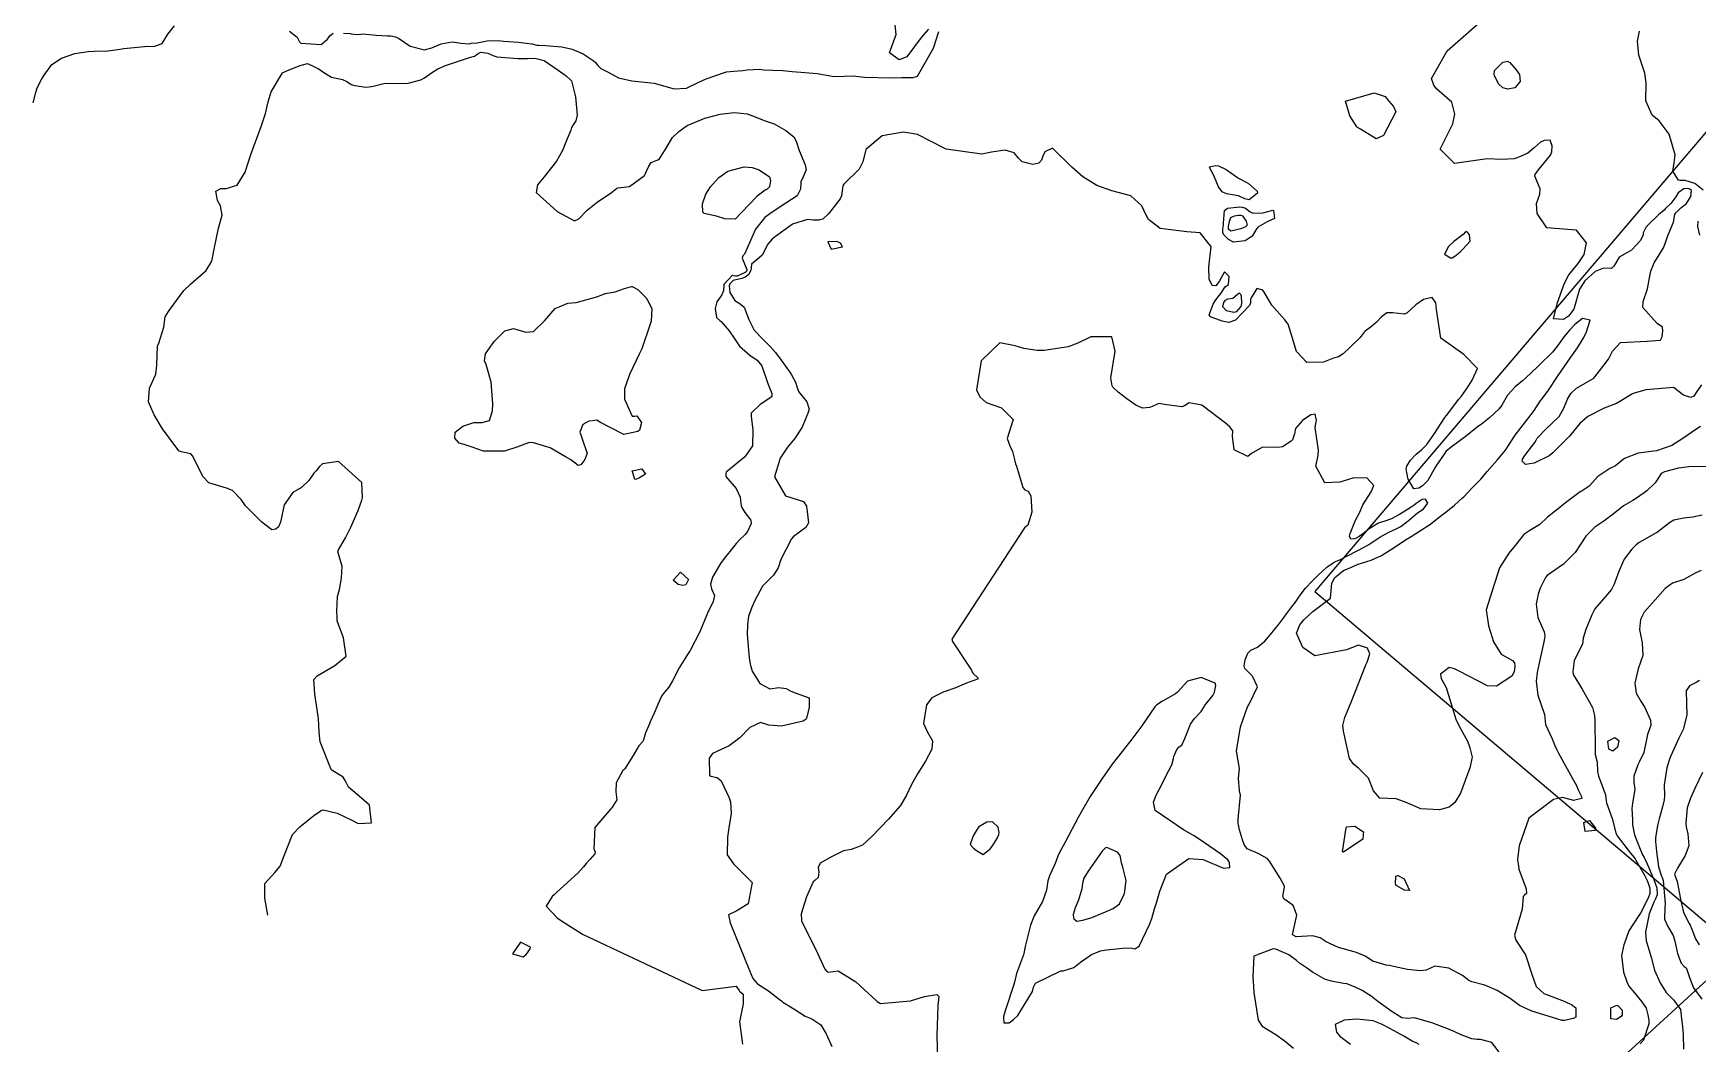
# Model space of a CAD drawing. Header units: feet. Extents: x 1313709 to 1317500, y 405869 to 411659.
# Drawn here: x 1314805 to 1315703, y 408826 to 409371 of the extents above; entities that cross this region are included whole.
import ezdxf

# ---------------------------------------------------------------- set-up
doc = ezdxf.new("R2010")
doc.units = ezdxf.units.FT
for name, color, linetype in [('C-MISC', 7, 'CONTINUOUS'), ('C-TOPO-MAJR', 32, 'CONTINUOUS'), ('V-PROP-LINE', 7, 'CONTINUOUS')]:
    doc.layers.add(name, color=color, linetype=linetype)

msp = doc.modelspace()

# ---------------------------------------------------------------- linework, layer by layer
at = {"layer": 'C-MISC'}
msp.add_lwpolyline([(1316175.29, 409882.05), (1316147.13, 409840.8), (1316117.25, 409800.78), (1316085.69, 409762.07), (1315822.79, 409453.18), (1315751.45, 409369.35), (1315496.6, 409069.92), (1315725.53, 408876.04), (1315669.73, 408824.9), (1315611.32, 408771.35), (1315906.47, 408572.9), (1316371.21, 408597.55), (1316364.12, 409376.15), (1316363.66, 409392.25), (1316359.66, 409530.59), (1316358.43, 409573.13), (1316356.29, 409647.36), (1316354.08, 409723.75), (1316351.92, 409798.39), (1316349.7, 409875.22)], dxfattribs=at)
at = {"layer": 'C-TOPO-MAJR'}
for points in [[(1315561.62, 409350.62), (1315567.86, 409361.74), (1315589.79, 409380.78), (1315591.83, 409383.06)], [(1314804.7, 409333.68), (1314806.12, 409339.31), (1314806.8, 409341.82), (1314809.35, 409346.55), (1314810.62, 409348.59), (1314814.77, 409354.32), (1314819.9, 409357.78), (1314827.22, 409360.27), (1314834.24, 409361.38), (1314837.83, 409361.58), (1314844.95, 409361.82), (1314849.1, 409362.36), (1314853.67, 409363.07), (1314866.47, 409364.27), (1314869.76, 409364.07), (1314874.36, 409365.63), (1314877.33, 409370.69), (1314880.9, 409375.16)], [(1314942.95, 409372.34), (1314947.16, 409369.12), (1314948.41, 409366.68), (1314949.16, 409365.92), (1314954.72, 409365.59), (1314960.11, 409365.24), (1314963.59, 409368.08), (1314965.04, 409369.94), (1314966.58, 409371.29)], [(1314972.19, 409371.36), (1314976.01, 409371.02), (1314976.35, 409370.98), (1314977.79, 409370.77), (1314980.03, 409370.56), (1314981.46, 409370.77), (1314982.39, 409370.94), (1314989.74, 409370.25), (1314995.85, 409369.93), (1314997.71, 409369.85), (1315000.15, 409369.29), (1315002.34, 409368.15), (1315008.18, 409364.33), (1315015.95, 409362.3), (1315019.84, 409363.45), (1315024.89, 409365.54), (1315030.9, 409366.68), (1315033.4, 409366.3), (1315035.51, 409365.86), (1315040.09, 409365.49), (1315040.7, 409365.79), (1315041.12, 409365.93), (1315044.28, 409366.05), (1315049.77, 409367.09), (1315055.66, 409367.33), (1315057.16, 409367.19), (1315058.75, 409367.04), (1315066.68, 409366.35), (1315070.7, 409365.93), (1315073.76, 409365.47), (1315076.47, 409364.88), (1315077.62, 409364.74), (1315081.27, 409364.7), (1315090.08, 409363.94), (1315095.52, 409362.57), (1315101.54, 409360.05), (1315102.08, 409359.75), (1315106.97, 409356.46), (1315108.28, 409355.39), (1315109.49, 409353.79), (1315111.05, 409352.13), (1315115.11, 409350.16), (1315120.58, 409347.09), (1315127.89, 409345.6), (1315139.79, 409344.37), (1315150.64, 409341.27), (1315157.35, 409341.53), (1315163.67, 409344.57), (1315167.88, 409346.57), (1315177.9, 409350.05), (1315178.97, 409350.32), (1315182.89, 409350.69), (1315187.67, 409351.16), (1315189.99, 409351.54), (1315196.49, 409351.8), (1315199.06, 409351.52), (1315203.74, 409351.36), (1315209.4, 409351.11), (1315214.29, 409350.59), (1315218.98, 409350.28), (1315227.88, 409349.51), (1315235.94, 409348.11), (1315240.92, 409347.81), (1315242.54, 409348.02), (1315247.12, 409348.18), (1315253.46, 409347.61), (1315267.7, 409347.17), (1315273.56, 409347.37), (1315279.6, 409347.31), (1315282.11, 409348.07), (1315290.64, 409363.22), (1315293.48, 409372.18)], [(1315287.91, 409373.49), (1315284.06, 409368.91), (1315276.31, 409358.54), (1315272.04, 409356.94), (1315266.95, 409360.68), (1315270.43, 409370.61), (1315269.92, 409375.83)], [(1315706.12, 409286.47), (1315701.62, 409290.17), (1315696.41, 409291.7), (1315693.53, 409291.75), (1315692.9, 409291.85), (1315689.78, 409296.77), (1315690.51, 409301.37), (1315691.1, 409305.52), (1315687.86, 409316.79), (1315682.41, 409323.89), (1315678.58, 409326.95), (1315675.26, 409334.83), (1315675.44, 409344.48), (1315674.62, 409349.63), (1315671.46, 409359.45), (1315670.66, 409366.94), (1315671.81, 409372.35)], [(1314931.4, 408895.07), (1314929.61, 408904.33), (1314929.62, 408912.13), (1314935.06, 408918.07), (1314937.92, 408921.65), (1314940.03, 408926.81), (1314944.55, 408938.63), (1314948.51, 408942.83), (1314956.12, 408948.95), (1314960.1, 408951.67), (1314961.23, 408951.92), (1314968.68, 408950.25), (1314976.37, 408946.55), (1314980.13, 408944.67), (1314987.22, 408944.99), (1314986.22, 408954.53), (1314981.87, 408958.21), (1314974.81, 408964.21), (1314973.12, 408967.81), (1314971.93, 408969.62), (1314965.88, 408973.35), (1314965.53, 408973.73), (1314959.59, 408988.7), (1314959.02, 408993.96), (1314958.72, 409001.37), (1314956.6, 409014.48), (1314956.23, 409022.41), (1314957.9, 409024.27), (1314967.47, 409029.82), (1314973.56, 409034.9), (1314972.17, 409044.91), (1314968.72, 409053.94), (1314968.73, 409056.03), (1314968.57, 409059.28), (1314968.88, 409067.11), (1314969.92, 409071.02), (1314971, 409077.05), (1314971.45, 409083.45), (1314969.11, 409091.28), (1314969.39, 409092.3), (1314973.16, 409098.86), (1314976.08, 409104.52), (1314980.11, 409113.51), (1314982.11, 409119.18), (1314982.37, 409120.64), (1314982.12, 409128.72), (1314969.54, 409140.06), (1314960.91, 409138.86), (1314959.12, 409137.27), (1314957.36, 409135.04), (1314956.19, 409133.78), (1314953.47, 409129.81), (1314949.53, 409126.04), (1314944.88, 409123.22), (1314940.09, 409116.67), (1314938.21, 409107.32), (1314937.08, 409104.82), (1314935.62, 409103.58), (1314933.45, 409103.14), (1314928, 409107.34), (1314919.2, 409116.18), (1314916.84, 409119.56), (1314912.27, 409124.34), (1314909.06, 409125.57), (1314899.39, 409128.59), (1314896.44, 409131.7), (1314891.25, 409141.96), (1314890.79, 409142.93), (1314889.7, 409144.18), (1314884.57, 409145.32), (1314883.35, 409145.73), (1314874.43, 409157.76), (1314869.9, 409165.16), (1314866.89, 409172.32), (1314867.42, 409179.57), (1314870.82, 409187.16), (1314871.4, 409192.11), (1314871.82, 409202.22), (1314872.43, 409203.89), (1314875.15, 409212.5), (1314875.98, 409218.21), (1314877.72, 409220.96), (1314882.03, 409226.99), (1314886, 409232.36), (1314889.56, 409235.73), (1314898, 409243.08), (1314901, 409248.21), (1314902.45, 409255.62), (1314904.66, 409265.95), (1314906.58, 409273.09), (1314905.73, 409278.03), (1314904.1, 409280.89), (1314903.22, 409285.92), (1314905.91, 409287.36), (1314908.89, 409287.43), (1314914.72, 409289.19), (1314919.15, 409296.26), (1314922.05, 409305.83), (1314927.64, 409320.98), (1314930.02, 409327.96), (1314931.43, 409334.23), (1314933.06, 409339.65), (1314939.32, 409349.89), (1314941.99, 409351.11), (1314948.82, 409353.91), (1314952.65, 409354.91), (1314956.22, 409353.3), (1314957.97, 409352.46), (1314958.51, 409352.19), (1314961.46, 409350.02), (1314965.73, 409347.55), (1314971.69, 409346.22), (1314973.99, 409345.23), (1314976.36, 409343.64), (1314978.34, 409342.95), (1314984.28, 409342.14), (1314987.41, 409342.57), (1314994.57, 409344.26), (1314999.22, 409344.09), (1315007.13, 409344.31), (1315013.99, 409346.17), (1315015.95, 409347.11), (1315019.71, 409349.79), (1315023.08, 409352), (1315027.22, 409353.78), (1315040.25, 409358.1), (1315042.87, 409358.89), (1315044.9, 409360.38), (1315046.29, 409361), (1315050.11, 409360.47), (1315053.33, 409359.07), (1315054.96, 409358.56), (1315066.34, 409357.63), (1315071.46, 409357.52), (1315074.51, 409357.7), (1315076.25, 409357.63), (1315080.44, 409356.48), (1315088, 409351.34), (1315092.44, 409348.2)], [(1315593.83, 409347.67), (1315593.52, 409348.32), (1315593.33, 409349.01), (1315593.55, 409351.17), (1315598.08, 409355.7), (1315600.71, 409356.08)], [(1315600.72, 409356.07), (1315600.73, 409356.07), (1315601.72, 409355.36), (1315605.17, 409351.54), (1315607.01, 409348.93), (1315607.44, 409345.27), (1315604.4, 409341.7), (1315600.72, 409341.02), (1315598.01, 409341.8), (1315595.6, 409343.85), (1315593.83, 409347.67)], [(1315600.71, 409356.08), (1315600.72, 409356.07)], [(1315092.44, 409348.2), (1315095.24, 409345.5), (1315097.45, 409336.97), (1315098.3, 409326.98), (1315097.67, 409323.87), (1315096.2, 409321.87), (1315095.31, 409320.35), (1315094.81, 409318.83), (1315092.97, 409314.3), (1315090.33, 409307.86), (1315087.12, 409302.14), (1315080.41, 409293.78), (1315076.8, 409289.38), (1315076.11, 409285.34), (1315087.55, 409275.03), (1315096.91, 409269.9), (1315099.14, 409271.1), (1315103.65, 409275.74), (1315109.15, 409280.04), (1315116.84, 409285.21), (1315119.56, 409287.47), (1315120.17, 409287.73), (1315126.52, 409288.51), (1315134.66, 409294.51), (1315136.99, 409299.43), (1315138.32, 409301.4), (1315141.91, 409302.88), (1315142.78, 409303.41), (1315146.36, 409309.13), (1315149.82, 409314.9), (1315153.12, 409318.27), (1315157.73, 409321.5), (1315167.15, 409325.38), (1315175.52, 409327.52), (1315176.97, 409327.82), (1315183.31, 409328.52), (1315190.14, 409327.78), (1315192.94, 409326.65), (1315199.8, 409323.97), (1315204.6, 409322.27), (1315211, 409318.67), (1315215.21, 409315.23), (1315216.48, 409313.05), (1315218.21, 409307.89), (1315221.46, 409300.23), (1315221.91, 409297.49), (1315220.24, 409293.66), (1315219.11, 409291.01), (1315218.86, 409287.08), (1315218.52, 409286.37)], [(1315571.26, 409323.44), (1315572.16, 409327.49), (1315570.49, 409334.03), (1315565.04, 409338.69), (1315562.11, 409341.27), (1315560.77, 409343.24), (1315559.45, 409346.77), (1315561.62, 409350.62)], [(1315513, 409334.63), (1315528.55, 409339.03), (1315534.53, 409337.15), (1315536.4, 409334.6), (1315538.95, 409331.75), (1315540.24, 409328.89), (1315533.73, 409316.35)], [(1315514.47, 409329.63), (1315513, 409334.63)], [(1315533.73, 409316.35), (1315533.54, 409315.97), (1315529.66, 409314.23), (1315521.17, 409319.43), (1315519.58, 409320.34), (1315519.17, 409320.66), (1315515.34, 409326.64), (1315514.47, 409329.63)], [(1315564.22, 409308.72), (1315564.2, 409308.75), (1315571.02, 409322.33), (1315571.26, 409323.44)], [(1315704.79, 409159.01), (1315702.17, 409157.29), (1315695.1, 409152.4), (1315689.17, 409148.61), (1315680.9, 409145.77), (1315671.13, 409144.47), (1315663.61, 409141.69), (1315662.07, 409140.47), (1315658.73, 409137.78), (1315655.8, 409136.22), (1315649.23, 409131.99), (1315646.45, 409128.76), (1315644.6, 409126.68), (1315640.22, 409123.87), (1315639.78, 409123.6), (1315631.81, 409117.77), (1315626.91, 409113.79), (1315626.19, 409113.25), (1315622.06, 409109.92), (1315617.94, 409106.07), (1315612.59, 409102.83), (1315609.42, 409100.68), (1315604.59, 409094.78), (1315601.26, 409090.54), (1315596.2, 409082.6), (1315593.81, 409075.29), (1315593.32, 409073.72), (1315589.09, 409059.88), (1315590.25, 409051.33), (1315593, 409042.62), (1315597.16, 409036.09), (1315603.27, 409032.6), (1315604.29, 409031.4), (1315604.43, 409029.55), (1315604.1, 409026.57), (1315602.83, 409024.19), (1315594.54, 409018.73), (1315589.77, 409018.91), (1315574.48, 409026.86), (1315572.19, 409027.96), (1315571.83, 409028.13), (1315569.08, 409028.85), (1315564.26, 409025.15), (1315564.79, 409022.96), (1315567.47, 409018.06), (1315572.6, 409001), (1315574.49, 408997.09), (1315578.92, 408988.97), (1315580.09, 408985.93), (1315580.22, 408985.54), (1315581.36, 408980.34), (1315580.18, 408974.69), (1315575.21, 408960.93), (1315572.14, 408955.89), (1315569.11, 408953.51), (1315563.82, 408951.92), (1315553.8, 408952.51), (1315545.79, 408955.99), (1315540.41, 408957.94), (1315531.65, 408958.34), (1315528.14, 408962.23), (1315525.4, 408969.06), (1315520.03, 408974.46), (1315517.61, 408976.38), (1315515.2, 408979.68), (1315512, 408994.52), (1315511.71, 408997.57), (1315512.73, 409001.83), (1315514.38, 409005.88), (1315516.41, 409011.06), (1315524.03, 409030.28), (1315524.68, 409031.63), (1315526.13, 409036.23), (1315524.91, 409039.31), (1315520.06, 409040.82), (1315513.55, 409038.44), (1315496.43, 409035.09), (1315490.1, 409039.54), (1315486.62, 409047.44), (1315488.35, 409051.85), (1315490.53, 409054.55), (1315495.38, 409059.02), (1315504.99, 409066.25), (1315505.61, 409074.35), (1315507.33, 409077.33), (1315509.08, 409078.79), (1315511.47, 409080.84), (1315512.26, 409081.33), (1315513.75, 409081.91), (1315516.35, 409083.05), (1315519.99, 409084.58), (1315526.9, 409086.86), (1315532.47, 409089.32), (1315538.76, 409093.26), (1315545.44, 409097.68), (1315548.44, 409099.53), (1315553.52, 409102.78), (1315558.11, 409105.7), (1315558.41, 409105.9), (1315562.78, 409109.21), (1315568.33, 409113.54), (1315568.97, 409114.08), (1315571.84, 409116.54), (1315576.29, 409120.36), (1315576.98, 409121.04), (1315581.37, 409125.76), (1315584.64, 409129.05), (1315586.1, 409130.59), (1315589.62, 409134.64), (1315595.02, 409140.85), (1315599.44, 409146.21), (1315601.1, 409148.63), (1315604.65, 409154.19), (1315608.95, 409159.85), (1315614.62, 409167.1), (1315618.58, 409173.14), (1315618.97, 409173.71), (1315622.58, 409178.64), (1315627.87, 409186.49), (1315632.65, 409193.52), (1315634.66, 409196.44), (1315638.23, 409201.48), (1315641.3, 409206.37), (1315643, 409209.58), (1315645.09, 409216.43), (1315640.98, 409217.31), (1315636.9, 409214.06), (1315633.95, 409211.01), (1315631.13, 409207.48), (1315627.55, 409202.51), (1315624.82, 409199.02), (1315622.17, 409196.39), (1315620.54, 409194.96), (1315616.65, 409191.1), (1315610.19, 409184.99), (1315608.62, 409183.66), (1315604.6, 409180.31), (1315600.57, 409175.86), (1315597.4, 409170.46), (1315596.03, 409168.52), (1315590.8, 409163.58), (1315586.36, 409160.09), (1315584.87, 409159.04), (1315583.26, 409157.86), (1315578.38, 409153.92), (1315570.06, 409147.86), (1315567.29, 409145.42), (1315566.66, 409144.51), (1315564.43, 409141.07), (1315562.11, 409137.99), (1315561.64, 409137.2), (1315557.49, 409129.75), (1315554.63, 409126.84), (1315552.67, 409125.7), (1315549.93, 409125.28), (1315546.94, 409130.44), (1315546.76, 409131.21), (1315545.89, 409136.16), (1315546.2, 409137.45), (1315548.23, 409140.8), (1315551.14, 409144.08), (1315554.14, 409146.43), (1315556.94, 409149.16), (1315560.78, 409154.62), (1315566.74, 409163.82), (1315567.5, 409164.96), (1315574.29, 409173.67), (1315575.73, 409175.23), (1315578.25, 409178.9), (1315578.67, 409179.67), (1315581.36, 409183.93), (1315584.32, 409190.24), (1315576.86, 409197.74), (1315564.57, 409206.64), (1315562.25, 409222.19), (1315561.91, 409225.64), (1315559.77, 409228.57), (1315555.12, 409227.55), (1315551.11, 409224.7), (1315546.09, 409220.04), (1315544.72, 409219.54), (1315538.57, 409220.39), (1315535.31, 409220.33), (1315532.51, 409218.16), (1315529.61, 409215.01), (1315527.16, 409212.93), (1315523.72, 409210.41), (1315523.18, 409209.85), (1315520.91, 409207.03), (1315515.51, 409201.83), (1315511.75, 409198.09), (1315509.25, 409196.6), (1315506.62, 409195.74), (1315501.11, 409193.65), (1315492.25, 409193.47), (1315486.6, 409199.51), (1315484.32, 409207.14), (1315482.07, 409214.2), (1315480.3, 409216.61), (1315473.31, 409224.36), (1315472.09, 409226.54), (1315469.17, 409231.37), (1315468.39, 409232.46), (1315465.19, 409233.39), (1315462.06, 409228.34), (1315461.87, 409227.65), (1315461.85, 409225.65), (1315461.28, 409224.27), (1315453.6, 409216.35), (1315450.04, 409215.05), (1315446.55, 409215.77), (1315440.15, 409218.14), (1315439.53, 409219.2), (1315441.54, 409224.93), (1315443.04, 409227.34), (1315445.12, 409229.75), (1315445.83, 409230.79), (1315448.06, 409234.28), (1315448.86, 409234.9), (1315449.85, 409235.59), (1315450.28, 409239.98), (1315447.74, 409242.44), (1315444.85, 409237.19), (1315443.04, 409234.87), (1315441.03, 409235.09), (1315439.53, 409238.41), (1315439.33, 409245.14), (1315440.58, 409255.9), (1315439.9, 409257.08), (1315439.55, 409257.44), (1315434.62, 409263.5), (1315427.49, 409263.96), (1315413.02, 409265.86), (1315406.68, 409270.74), (1315405.2, 409273.46), (1315403.15, 409278.15), (1315397.19, 409283.43), (1315387.01, 409286.23), (1315378.83, 409289.09), (1315371.31, 409293.74), (1315365.41, 409298.93), (1315354.87, 409309.2), (1315350.71, 409307.3), (1315349.66, 409304.88), (1315348.88, 409302.71), (1315347.55, 409301.17), (1315344.35, 409300.4), (1315338.55, 409301.88), (1315336.6, 409303.72), (1315334.21, 409306.73), (1315329.29, 409308.13), (1315321.95, 409307.05), (1315316.73, 409305.96), (1315297.47, 409308.66), (1315288.98, 409312.95), (1315282.06, 409316.6), (1315274.55, 409317.76), (1315262.86, 409315.94), (1315254.05, 409308.57), (1315252.59, 409301.84), (1315250.52, 409297.8), (1315242.19, 409289.82), (1315241.77, 409288.88), (1315241.07, 409283.41), (1315240.34, 409281.92), (1315233.94, 409273.71), (1315230.89, 409270.94), (1315229.1, 409270.44)], [(1315705.24, 409181.44), (1315702.76, 409177.8), (1315701.04, 409175.34), (1315699.55, 409174.6), (1315695.5, 409175.93), (1315690.05, 409179.93), (1315675.21, 409178.79), (1315668.28, 409176.67), (1315667.93, 409176.49), (1315659.41, 409171.32), (1315652.7, 409168.78), (1315643.82, 409164.38), (1315639.59, 409160.48), (1315634.74, 409154.68), (1315633.94, 409153.8), (1315627.2, 409146.89), (1315624.97, 409144.66), (1315622.97, 409143.17), (1315614.97, 409139.18), (1315610.29, 409138.42), (1315608.45, 409140.23), (1315608.56, 409141.23), (1315609.9, 409143.2), (1315615.31, 409150.33), (1315616.01, 409151.64), (1315616.57, 409152.61), (1315621.26, 409157.44), (1315628.35, 409164.28), (1315630.97, 409168.82), (1315632.82, 409173.69), (1315634.72, 409176.83), (1315637.71, 409179.67), (1315647.05, 409185.03), (1315654.95, 409195.32), (1315657.19, 409199.52), (1315661.57, 409204.22), (1315675.75, 409204.93), (1315683.04, 409205.6), (1315683.95, 409207.35), (1315684.42, 409210.54), (1315684.14, 409212.58), (1315681.3, 409214.5), (1315673.52, 409223.24), (1315673.75, 409226.44), (1315676.02, 409233.34), (1315677.63, 409242), (1315677.99, 409243.41), (1315679.88, 409247.61), (1315680.91, 409249.33), (1315684.79, 409255.43), (1315684.95, 409255.81), (1315687.31, 409262.38), (1315690.05, 409269.19), (1315690.89, 409273.33), (1315691.32, 409274.2), (1315693.91, 409276.81), (1315694.89, 409277.56), (1315697.22, 409279.33), (1315699.45, 409283.06), (1315699.79, 409286.27), (1315699, 409287.09), (1315697.87, 409287.38), (1315695.71, 409287.28), (1315692.63, 409285.02), (1315691.38, 409282.87), (1315688.65, 409279.29), (1315685.89, 409276.62), (1315685.01, 409275.79), (1315682.12, 409273.2), (1315676.68, 409268.05), (1315675.22, 409266.34), (1315673.84, 409263.45), (1315673.68, 409262.47), (1315672.31, 409259.36), (1315667.53, 409254.21), (1315664.96, 409252.61), (1315660.84, 409250.44), (1315658.79, 409246.92), (1315657.97, 409245.41), (1315656.61, 409244.26), (1315652.38, 409244.45), (1315647.78, 409242.6), (1315642.21, 409237.63), (1315639.37, 409233.07), (1315636.36, 409222.26), (1315633.44, 409218.49), (1315630.73, 409216.65), (1315625.36, 409217.07), (1315627.49, 409225.9), (1315630.62, 409234.4), (1315631.1, 409236.02), (1315633.67, 409240.73), (1315638.69, 409246.96), (1315641.93, 409251.71), (1315643.19, 409258.18), (1315637.69, 409264.87), (1315633, 409265.36), (1315621.76, 409266.27), (1315616.6, 409273.99), (1315616.1, 409279.37), (1315617.94, 409284.37), (1315618.19, 409287.28), (1315615.27, 409294.02), (1315615.37, 409294.95), (1315617.26, 409297.42), (1315623.67, 409305.34), (1315624.45, 409307.28), (1315624.7, 409310.49), (1315623.47, 409313.49), (1315620.26, 409313.4), (1315618.35, 409312.48), (1315615.05, 409309.56), (1315611.58, 409306.56), (1315607.83, 409304.82), (1315604.06, 409303.52), (1315597.21, 409303.03), (1315589.57, 409303.47), (1315582.07, 409302.43), (1315571.95, 409300.92), (1315564.22, 409308.72)], [(1315448.62, 409297.62), (1315454.68, 409293.39), (1315455.28, 409292.99), (1315459.47, 409290.91), (1315460.77, 409290.09), (1315465.38, 409286.01), (1315465.64, 409284.83), (1315461.03, 409281.25), (1315458.72, 409281.91), (1315455.27, 409283.38), (1315448.75, 409284.57), (1315446.53, 409285.54), (1315444.43, 409288.28), (1315442.26, 409293.5), (1315440.78, 409296.88), (1315440.1, 409297.76), (1315439.6, 409299.16), (1315442.76, 409299.93), (1315444.55, 409299.61), (1315448.62, 409297.62)], [(1315173.57, 409272.41), (1315172.57, 409272.71), (1315166.84, 409273.94), (1315166.15, 409274.6), (1315166.04, 409279.19), (1315167.7, 409284.37), (1315170.24, 409288.39), (1315174.7, 409293.43), (1315179.56, 409296.72), (1315188.47, 409299.17), (1315192.81, 409298.75), (1315196.61, 409297.43), (1315202.2, 409293.77)], [(1315202.32, 409293.27), (1315202.73, 409291.51), (1315202.11, 409288.39), (1315200.8, 409287.15), (1315199.76, 409286.51), (1315195.55, 409283.31), (1315187.07, 409274.38), (1315183.66, 409270.85), (1315177.94, 409271.13), (1315173.57, 409272.41)], [(1315202.2, 409293.77), (1315202.32, 409293.27)], [(1315218.52, 409286.37), (1315217.14, 409283.52), (1315207.8, 409277.45), (1315202.22, 409273.82), (1315199.52, 409271.68), (1315194.49, 409265.45), (1315188.67, 409251.98), (1315187.76, 409251.16), (1315187.43, 409249.9), (1315189.83, 409243.69)], [(1315468.45, 409274.27), (1315473.91, 409275.66), (1315474.14, 409275.54), (1315474.79, 409271.28), (1315470.76, 409269.39), (1315465.79, 409266.49), (1315464.82, 409265.24), (1315462.66, 409261.69), (1315458.88, 409259.18), (1315452.64, 409258.51), (1315449.96, 409259.91), (1315447.5, 409262.3), (1315446.91, 409263.46), (1315446.78, 409264.18), (1315446.84, 409265.46), (1315447.18, 409267.65), (1315447.25, 409268.65), (1315447.75, 409275.51), (1315449.28, 409276.82), (1315456.02, 409277.44), (1315457.54, 409277.41), (1315459.01, 409276.8), (1315461.57, 409274.83), (1315462.96, 409274.04), (1315468.45, 409274.27)], [(1315459.9, 409267.62), (1315459.12, 409266.73), (1315456.48, 409265.7), (1315451.18, 409264.38), (1315449.96, 409265.4), (1315449.95, 409266.87), (1315450.41, 409269.57), (1315451.13, 409271.78), (1315453.2, 409272.64), (1315455.24, 409273.01), (1315456.55, 409273.03), (1315457.5, 409272.6), (1315459.4, 409269.85), (1315459.9, 409267.62)], [(1315229.1, 409270.44), (1315228.82, 409270.36), (1315225.71, 409270.33), (1315222.67, 409270.71), (1315214.57, 409268.09), (1315204.69, 409261.03), (1315203.5, 409260.06), (1315201.27, 409257.3), (1315198.09, 409251.37), (1315195.22, 409249), (1315192.33, 409246.63), (1315192.18, 409244.34), (1315192.09, 409243.39), (1315191.92, 409243.04)], [(1315580.31, 409258.91), (1315580.05, 409262.36), (1315578.99, 409263.82), (1315578.07, 409264.13), (1315577.88, 409264.04), (1315576.64, 409262.61), (1315573.05, 409259.82), (1315571.57, 409258.83), (1315568.66, 409256.2), (1315566.56, 409252.03), (1315569.69, 409249.95), (1315570.59, 409250.01), (1315572.61, 409251.25), (1315575.11, 409253.43), (1315576.46, 409254.6), (1315580.31, 409258.91)], [(1315704.31, 409262.16), (1315703.18, 409266.89), (1315703.46, 409269.85)], [(1315240.51, 409257.98), (1315238.53, 409258.78), (1315233.62, 409258.58), (1315235.38, 409254.71), (1315241.54, 409255.92), (1315240.51, 409257.98)], [(1315189.83, 409243.69), (1315189.89, 409243.54), (1315189.89, 409243.25), (1315189.53, 409242.52), (1315188.92, 409242.02), (1315184.76, 409240.08), (1315183.77, 409240.12), (1315182.05, 409240.42), (1315177.55, 409235.52), (1315177.45, 409235.17), (1315177.3, 409232.11), (1315176.31, 409229.96), (1315173.72, 409226.27), (1315172.82, 409222.67), (1315173.47, 409217.7), (1315175.23, 409216.2), (1315176.03, 409215.66), (1315180.32, 409210.63), (1315183.04, 409206.6), (1315185.85, 409202.28), (1315191.57, 409197.37), (1315195.4, 409194.83), (1315197.96, 409191.63), (1315201.3, 409182.15), (1315203.38, 409176.71), (1315203.37, 409175.21), (1315202.27, 409174.18), (1315197.15, 409170.8), (1315192.29, 409166.09), (1315192.2, 409164.58), (1315193.16, 409157.04), (1315192.96, 409148.45), (1315192.68, 409147.87), (1315188.86, 409142.64), (1315188.65, 409142.41), (1315180.69, 409135.94)], [(1315191.92, 409243.04), (1315190.95, 409241.06), (1315188.99, 409239.49), (1315187.19, 409238.77), (1315183.22, 409237.98), (1315182.52, 409237.79), (1315180.79, 409235.99), (1315180.37, 409234.91), (1315180.65, 409231.35), (1315183.41, 409227.01), (1315186.37, 409225.17), (1315186.55, 409225.07), (1315188.39, 409223.3), (1315190.9, 409216.74), (1315193.88, 409210.91), (1315198.44, 409206.15), (1315202.52, 409202.14), (1315205.29, 409198.8), (1315208.37, 409194.75), (1315213.05, 409188.27), (1315214, 409186.78), (1315216.16, 409182.87), (1315216.83, 409180.52), (1315217.73, 409177.81), (1315222.35, 409172.3), (1315223.55, 409168.37), (1315223, 409166.48), (1315219.83, 409158.61), (1315215.61, 409152.34), (1315211.79, 409147.8), (1315207.82, 409141.9), (1315204.86, 409131.71), (1315210.85, 409121.58), (1315220.4, 409118.39), (1315222.17, 409115.94), (1315222.49, 409113.08)], [(1315065.65, 409147.85), (1315059.03, 409145.7), (1315047.71, 409145.69), (1315041.64, 409147.76), (1315037.32, 409149.28), (1315034.58, 409149.98), (1315032.33, 409152.57), (1315032.53, 409155.96), (1315036.51, 409159.16), (1315042.53, 409161.02), (1315047.04, 409161.12), (1315050.96, 409162.25), (1315052.67, 409167.31), (1315052.74, 409171.24), (1315051.8, 409182.88), (1315049.2, 409192.38), (1315048.25, 409194.34), (1315048.9, 409198.08), (1315052.65, 409203.53), (1315053.94, 409205.23), (1315059.29, 409210.57), (1315063.93, 409211.8), (1315065.1, 409211.4), (1315070.71, 409209.79), (1315074.71, 409210.2), (1315080.67, 409216), (1315086.47, 409222.69), (1315093.35, 409225.54), (1315097.73, 409225.97), (1315109.41, 409229.08), (1315113.37, 409230.78), (1315118.76, 409231.68), (1315123.9, 409233.38), (1315125.17, 409233.77)], [(1315125.17, 409233.77), (1315127.69, 409234.53)], [(1315127.69, 409234.53), (1315127.93, 409234.6)], [(1315127.93, 409234.6), (1315130.98, 409232.92), (1315135.6, 409228.46), (1315136.27, 409227.19)], [(1315455.53, 409230.83), (1315455.88, 409230.83), (1315456.44, 409230.36), (1315456.68, 409229.44), (1315456.92, 409225.32), (1315456.51, 409223.66), (1315454.11, 409220.86), (1315452.86, 409220.43), (1315448.77, 409221.45), (1315446.79, 409223.56), (1315447.38, 409225.85), (1315448.27, 409227.16), (1315449.58, 409227.82), (1315452.31, 409228.26), (1315454.54, 409230.22), (1315455.53, 409230.83)], [(1315136.27, 409227.19), (1315138.68, 409222.62), (1315138.19, 409215.84), (1315137.74, 409214.12), (1315133.15, 409200.93), (1315131.78, 409198.04), (1315126.65, 409187.29), (1315126.21, 409186.02)], [(1315606.41, 408921.68), (1315606.64, 408920), (1315610.67, 408909.29), (1315610.74, 408906.84), (1315609.73, 408905.94), (1315608.91, 408905.15), (1315608.37, 408898.3), (1315604.38, 408884.33), (1315604.96, 408881.62), (1315610.18, 408873.74), (1315613.82, 408862.78), (1315616.04, 408856.54), (1315620.12, 408852.78), (1315631.12, 408848.61), (1315632.53, 408848.05), (1315635.15, 408846.98), (1315637.46, 408845.14), (1315637.38, 408840.06), (1315636.16, 408839.32), (1315635.09, 408839.07), (1315631.44, 408838.32), (1315629.99, 408838.33), (1315624.83, 408839.79), (1315613.59, 408843.31), (1315607.01, 408846.39), (1315602.02, 408850.11), (1315594.94, 408854.48), (1315588.31, 408857.35), (1315581.21, 408859.19), (1315579.7, 408859.83), (1315576.2, 408862.49), (1315568.89, 408866.53), (1315561.35, 408867.52), (1315556.53, 408865.35), (1315553.56, 408864.98), (1315546.57, 408865.76), (1315539.02, 408867.43), (1315536.8, 408867.99), (1315534.98, 408868.04), (1315527.74, 408870.24), (1315523.72, 408872.9), (1315519.02, 408875.03), (1315509.23, 408877.74), (1315502.62, 408880.74), (1315499.31, 408882.82), (1315495.18, 408883.88), (1315486.48, 408883.38), (1315484.73, 408884.24), (1315484.39, 408884.72), (1315485.01, 408887.07), (1315486.84, 408895.17), (1315485.07, 408900.02), (1315484.56, 408900.48), (1315479.71, 408903.97), (1315479.18, 408905.42), (1315480.2, 408910.18), (1315480.19, 408910.7), (1315477.71, 408915.09), (1315472.07, 408924.24), (1315470.7, 408925.7), (1315465.86, 408928.33), (1315459.91, 408930.96), (1315458.33, 408933.21), (1315457.41, 408935.75), (1315455.85, 408941.25), (1315455.13, 408944.7), (1315455.06, 408947), (1315456.33, 408959.94), (1315455.93, 408962.17), (1315455.31, 408969.01), (1315455.88, 408974.22), (1315455.21, 408978.43), (1315454.18, 408983.67), (1315456.36, 408996.8), (1315460.17, 409007.51), (1315461.04, 409009.07), (1315465.5, 409018.35), (1315462.78, 409024.11), (1315458.72, 409028.33), (1315458.31, 409029.74), (1315458.94, 409032.89), (1315460.38, 409036.62), (1315462.05, 409038.19), (1315465.57, 409039.88), (1315469.51, 409043.08), (1315472.58, 409046.64), (1315477.34, 409052.34), (1315480.03, 409056.05), (1315481.15, 409057.79), (1315482.79, 409059.9), (1315483.97, 409061.34), (1315485.55, 409063.45), (1315489.14, 409068.54), (1315491.45, 409071.66), (1315495.28, 409075.67), (1315498.33, 409078.75), (1315503.06, 409083.02), (1315506.34, 409085.32), (1315508.11, 409086.21), (1315510.03, 409087.04), (1315519.01, 409091.56), (1315523.1, 409093.75), (1315525.69, 409095.3), (1315531.65, 409099.13), (1315536.39, 409101.87), (1315539.98, 409103.55), (1315542.89, 409105.01), (1315546.98, 409107.97), (1315551.98, 409112.28), (1315554.37, 409113.98), (1315555.17, 409114.5), (1315557.52, 409117.46), (1315556.21, 409119.63), (1315554.44, 409119.45), (1315551.23, 409117.4), (1315550.08, 409116.46), (1315547.89, 409114.99), (1315542.3, 409111.42), (1315537.88, 409109), (1315534.34, 409107.78), (1315531.19, 409106.86), (1315530.51, 409106.58), (1315525.86, 409103.76), (1315522.21, 409100.84), (1315520.46, 409099.52), (1315518.1, 409098.35), (1315515.94, 409098.04), (1315515.29, 409099.78), (1315515.63, 409101.21), (1315518.47, 409108.28), (1315520.65, 409112.27), (1315520.83, 409112.69), (1315522.42, 409116.63), (1315526.85, 409123.69), (1315528.32, 409127.09), (1315524.53, 409131.29), (1315517.05, 409131.01), (1315510.04, 409128.81), (1315501.9, 409128.45), (1315496.99, 409137.55), (1315498.28, 409143.24), (1315498.53, 409146.22), (1315496.71, 409158.42), (1315497.31, 409161.39), (1315497.48, 409162.16), (1315496.63, 409165.51), (1315494.37, 409165.15), (1315489.92, 409162.19), (1315486.01, 409157.84), (1315485.54, 409154.89), (1315484.53, 409151.75), (1315483.82, 409150.94), (1315479.06, 409147.9), (1315476.76, 409147.54), (1315468.3, 409147.82), (1315462.33, 409144.43), (1315460.32, 409142.73), (1315452.92, 409146.28), (1315452.15, 409153.63), (1315452.16, 409156.53), (1315450.43, 409159), (1315448.21, 409160.8), (1315435.49, 409170.42), (1315428.69, 409171.76), (1315426.08, 409170.11), (1315424.65, 409169.49), (1315415.39, 409170.79), (1315412.23, 409171.44), (1315407.38, 409169.16), (1315403.49, 409168.78), (1315399.97, 409170.43), (1315398.14, 409171.66), (1315394.99, 409173.81), (1315390.36, 409177.43), (1315387.42, 409180.25), (1315387.08, 409180.84), (1315386.35, 409185.3), (1315388.74, 409199.69), (1315386.99, 409207.4), (1315375.6, 409207.26), (1315368.54, 409203.97), (1315363.44, 409201.93), (1315350.41, 409199.91), (1315346.64, 409199.97), (1315339.48, 409201.1), (1315334.78, 409202.43), (1315326.52, 409204.13), (1315316.34, 409194.4), (1315313.8, 409178.71), (1315315.66, 409174.96), (1315319.16, 409171.95), (1315327.29, 409169.03), (1315333.61, 409162.72), (1315330.38, 409152.43), (1315331.91, 409148.56), (1315333.29, 409145.53), (1315334.52, 409140.36), (1315335.01, 409138.83), (1315335.39, 409137.61), (1315338.44, 409127.3)], [(1315126.21, 409186.02), (1315123.87, 409179.23), (1315123.8, 409173.78), (1315128.02, 409164.47), (1315129.17, 409164.48), (1315130.56, 409164.78), (1315133.03, 409161.01), (1315131.98, 409156.95), (1315131.03, 409156.31), (1315123.51, 409154.63), (1315116.11, 409158.34), (1315110.95, 409161.15)], [(1315106.6, 409162.07), (1315104.6, 409161.87), (1315101.4, 409160.1), (1315099.77, 409155.95), (1315100.47, 409153.84)], [(1315107.74, 409162.18), (1315106.6, 409162.07)], [(1315110.95, 409161.15), (1315108.86, 409162.29), (1315107.74, 409162.18)], [(1315092.03, 409142.51), (1315083.76, 409147.34), (1315074.74, 409150.05), (1315072.49, 409150.29), (1315070.14, 409149.31), (1315065.65, 409147.85)], [(1315100.47, 409153.84), (1315101.88, 409149.62), (1315103.77, 409144.6), (1315102.46, 409141.21), (1315100.28, 409138.24), (1315098.82, 409137.81), (1315094.82, 409140.88), (1315092.03, 409142.51)], [(1315178.64, 409133.61), (1315178.56, 409132.01), (1315184.21, 409125.54), (1315186.24, 409120.8), (1315186.47, 409119.02), (1315186.83, 409116.05), (1315187.12, 409115.13), (1315188.89, 409112.59), (1315192.07, 409108.28), (1315192.2, 409106.59), (1315190.18, 409102.2), (1315188.92, 409100.61), (1315186.01, 409097.84), (1315184.18, 409095.75), (1315182.91, 409094.16), (1315177.6, 409087.61), (1315175.7, 409085.02), (1315171.28, 409077.51), (1315170.36, 409073.73), (1315170.81, 409071.35), (1315172.49, 409067.71), (1315171.74, 409064.51), (1315168.57, 409058.15), (1315164.49, 409048.12), (1315159.27, 409037.94), (1315157.94, 409035.93), (1315153.31, 409028.68), (1315149.74, 409021.68), (1315147.81, 409018.18), (1315145.46, 409015.46), (1315143.78, 409013.36), (1315141.84, 409008.92), (1315139.89, 409004.12), (1315137.63, 408999.53), (1315137.48, 408998.9), (1315137.33, 408998.4), (1315135.27, 408993.58), (1315134.18, 408989.69), (1315133.58, 408988.77), (1315131.55, 408986.6), (1315129.11, 408982.16), (1315124.06, 408974.07), (1315123.52, 408973.66), (1315122.89, 408973.15), (1315119.29, 408966.58), (1315119.25, 408961.64), (1315119.77, 408957.36), (1315117.06, 408953.14), (1315116.42, 408952.51), (1315107.78, 408942.43), (1315107.21, 408930.97), (1315108, 408929.07), (1315107.92, 408928.32), (1315105.29, 408925.34)], [(1315129.97, 409130.28), (1315129.35, 409130.44), (1315127.93, 409134.97), (1315133.21, 409136.08), (1315135.11, 409133.22), (1315132.57, 409131.57), (1315131.59, 409131.13), (1315129.97, 409130.28)], [(1315180.69, 409135.94), (1315178.67, 409134.3), (1315178.64, 409133.61)], [(1315708.89, 409137.36), (1315698.41, 409137.23), (1315692.89, 409136.46), (1315685.18, 409134.39), (1315683.5, 409133.51), (1315681.31, 409130.15), (1315680.26, 409128.53), (1315675.69, 409124.24), (1315674.25, 409123.11), (1315669.6, 409119.84), (1315668.17, 409119.07), (1315663.05, 409116.08), (1315657.5, 409111.59), (1315652.56, 409107.86), (1315647.68, 409104.51), (1315642.74, 409099.73), (1315640.19, 409095.64), (1315637.06, 409090.93), (1315630.68, 409084.57), (1315627.8, 409082.55), (1315621.84, 409078.53), (1315620.97, 409077.37), (1315618.24, 409071.61), (1315617.06, 409068.43), (1315616, 409063.08), (1315616.96, 409055.8), (1315620.29, 409048), (1315620.63, 409045.9), (1315620.5, 409044.47), (1315620.04, 409041.83), (1315618.16, 409033.61), (1315616.62, 409026.2), (1315616.03, 409021.54), (1315616.85, 409013.87), (1315620.4, 409004.08), (1315620.54, 409003.38), (1315621.1, 408998.12), (1315624.54, 408990.28), (1315626.04, 408986.63), (1315626.9, 408984.67), (1315628.05, 408982.61), (1315632.81, 408974.09), (1315635.55, 408968.92), (1315637.69, 408965.05), (1315637.89, 408964.59), (1315638.61, 408962.76), (1315640.49, 408959.24), (1315640.64, 408958.03), (1315636.18, 408957.1), (1315635.06, 408957.38), (1315630.26, 408958.68), (1315625.26, 408957.49), (1315612.08, 408947.47), (1315606.88, 408932.6), (1315606.72, 408931.29)], [(1315338.44, 409127.3), (1315338.84, 409125.94), (1315339.97, 409124.74), (1315341.7, 409124.04), (1315343.2, 409121.5), (1315343.72, 409112.77), (1315341.52, 409105.71), (1315339.78, 409104.29), (1315300.56, 409044.11), (1315300.84, 409042.85), (1315311.24, 409027.32), (1315311.87, 409025.85), (1315314.74, 409023.15), (1315314.34, 409022.6), (1315308.51, 409020.29)], [(1315222.49, 409113.08), (1315223.18, 409106.89), (1315221.76, 409104.5), (1315214.9, 409099.29), (1315214.05, 409098.3), (1315208.32, 409087.17), (1315206.87, 409082.58), (1315204.22, 409078.75), (1315198.31, 409072.68), (1315194.05, 409064.71), (1315192.69, 409061.76), (1315190.85, 409056.63), (1315190.3, 409051.88), (1315190.1, 409046.58), (1315190.93, 409035.99), (1315191.08, 409034.35), (1315191.36, 409032.67), (1315191.83, 409029.97), (1315192.02, 409029.31)], [(1315705.57, 409111.15), (1315700.55, 409109.97), (1315695.67, 409109.49), (1315690.31, 409108.37), (1315687.93, 409106.87), (1315681.53, 409101.92), (1315679.9, 409100.96), (1315671.55, 409096.28), (1315669.89, 409095.01), (1315667.61, 409092.8), (1315663.44, 409087.35), (1315660.93, 409081.62), (1315657.97, 409073.51), (1315656.62, 409070.99), (1315652.36, 409065.94), (1315647.75, 409060.53), (1315646.12, 409057.3), (1315642.76, 409049.36), (1315641.45, 409044.63), (1315641.05, 409041.44), (1315636.84, 409033.36), (1315636.56, 409032.44), (1315635.78, 409026.72), (1315636.02, 409025.12), (1315640.82, 409017.18), (1315646.43, 409007.16), (1315647.5, 409002.97), (1315647.58, 409000.64), (1315647.67, 408994.27), (1315647.83, 408990.4), (1315647.81, 408983.19), (1315647.84, 408981.94), (1315648.8, 408978.46), (1315648.87, 408977.96), (1315649.04, 408972.69), (1315649.57, 408970.18), (1315650.89, 408966.92), (1315653.45, 408960.13), (1315653.69, 408956.77), (1315653.88, 408955.69), (1315656.93, 408947.31), (1315658.94, 408939.58), (1315659.66, 408938.02), (1315663.4, 408933.24), (1315666.9, 408928.6), (1315667.95, 408927.3), (1315669.35, 408925.56), (1315669.79, 408924.87), (1315674.67, 408916.38), (1315675.89, 408913.84), (1315676.65, 408911.94), (1315677.27, 408909.68), (1315677.29, 408906.86), (1315676.52, 408904.36), (1315672.33, 408896.28), (1315671.46, 408894.96), (1315666, 408886.64), (1315663.62, 408879.97), (1315663.32, 408879.07), (1315662, 408873.29), (1315663.22, 408864.4), (1315664.86, 408859.11), (1315666.07, 408856.78), (1315669.01, 408853.11), (1315673.04, 408848.36), (1315675.33, 408844.93), (1315676.28, 408841.33), (1315676.82, 408838.17), (1315676.89, 408836.47), (1315673.93, 408827.66), (1315672.14, 408825.59)], [(1315158.39, 409076.35), (1315157.02, 409073.54), (1315155.41, 409073.04), (1315152.82, 409073.7), (1315150.13, 409076.02), (1315154.12, 409080.26), (1315158.39, 409076.35)], [(1315705.07, 409081.25), (1315702.18, 409079.99), (1315695.75, 409076.36), (1315689.56, 409074.43), (1315685.63, 409071.51), (1315680.27, 409065.31), (1315674.34, 409058.68), (1315672.3, 409054.79), (1315671.75, 409049.31), (1315673.23, 409042.15), (1315673.59, 409035.23), (1315671.06, 409028.11), (1315669.23, 409020.46), (1315669.96, 409014.98), (1315672.76, 409010.27), (1315674.7, 409007.18), (1315677.76, 409000.32), (1315677.84, 408997.73), (1315676.1, 408992.62), (1315675.54, 408990.03), (1315674.04, 408982.98), (1315671.65, 408977.71), (1315670.92, 408976.3), (1315668.72, 408970.2), (1315668.79, 408966.87), (1315669.19, 408963.01), (1315667.92, 408955.53), (1315667.66, 408952.66), (1315667.99, 408946.67), (1315668.04, 408943.89), (1315669.04, 408938.46), (1315671.44, 408932.61), (1315673.33, 408927.75), (1315674.25, 408926.18), (1315674.41, 408925.94), (1315676, 408922.8), (1315679.44, 408914.44), (1315679.65, 408913.85), (1315680.4, 408911.91), (1315681.14, 408909.82), (1315681.37, 408906.17), (1315680.49, 408903.91), (1315679.5, 408902.06), (1315676.98, 408895.91), (1315674.99, 408886.01), (1315675.33, 408881.18), (1315676.4, 408877.82), (1315678.2, 408871.7), (1315679.93, 408865.42), (1315682.97, 408858.52), (1315686.25, 408853.38), (1315690.1, 408849.35), (1315693.97, 408844.22), (1315694.52, 408839.14), (1315694.73, 408836.4), (1315694.97, 408834.82), (1315695.37, 408830.78), (1315695.59, 408822.77)], [(1315192.02, 409029.31), (1315192.72, 409026.78), (1315196.84, 409020.19), (1315202.38, 409017.38), (1315207.1, 409018.12), (1315211.21, 409017.52), (1315213.68, 409015.97), (1315216.05, 409015.12), (1315223.54, 409012.52), (1315223.62, 409007.47), (1315222.47, 409002.7), (1315221.91, 409000.88), (1315220.26, 408999.85), (1315208.63, 408997.14), (1315201.7, 408997.78), (1315197.27, 408999.21), (1315191.48, 408996.44), (1315186.08, 408990.87), (1315180.38, 408986.54), (1315171.31, 408982.37), (1315169.51, 408979.83), (1315169.78, 408970.65), (1315170.53, 408970.23), (1315173.79, 408969.47), (1315176.03, 408967.71), (1315180.38, 408958.49), (1315181.02, 408956.32), (1315181.5, 408950.01), (1315180.26, 408942.32)], [(1315442.7, 409020.33), (1315435.21, 409023.47), (1315427.75, 409021.41), (1315422.41, 409015.54), (1315421.31, 409014.61), (1315414.24, 409010.6), (1315411.24, 409008.72), (1315410.08, 409007.53), (1315403.12, 408997.36), (1315397.76, 408990.13), (1315392.49, 408983.57), (1315387.17, 408976.65), (1315381.66, 408968.89), (1315375.28, 408959.19), (1315370.29, 408950.79), (1315368.74, 408947.9), (1315361.67, 408934.6), (1315358.41, 408928.58), (1315357.74, 408926.91), (1315356.38, 408923.02), (1315353.24, 408916.35), (1315352.4, 408913.57), (1315351.62, 408908.67), (1315349.43, 408902.55), (1315345.09, 408894.74), (1315342.99, 408889.74), (1315340.19, 408878.25), (1315339.5, 408874.5), (1315339.25, 408873.69), (1315335.48, 408863.6), (1315334.53, 408859.6), (1315334.06, 408857.68), (1315329.7, 408844.51), (1315328.69, 408841.2), (1315328.43, 408839.88), (1315328.65, 408836.97), (1315331.55, 408837.08), (1315333.85, 408838.72), (1315336.11, 408840.99), (1315344.17, 408853.9), (1315344.59, 408856.29), (1315345.74, 408858.37), (1315359.44, 408865.03), (1315360.6, 408865.15), (1315366.36, 408866.87), (1315370, 408869.81), (1315375.97, 408873.94), (1315380.72, 408875.95), (1315384.12, 408876.35), (1315392.89, 408877.27), (1315397.24, 408877.4), (1315399.34, 408876.99), (1315401.68, 408878.33), (1315407.26, 408890.17), (1315408.55, 408893.3), (1315410.01, 408898.47), (1315411, 408901.85), (1315412.91, 408908.04), (1315416.48, 408917.29), (1315428.52, 408925.8), (1315436.22, 408925.17), (1315447.2, 408920.43), (1315450.65, 408920.79), (1315450.4, 408923.62), (1315450.25, 408923.94), (1315449.52, 408924.99), (1315445.66, 408928.23), (1315434.14, 408936.15), (1315431.06, 408938.18), (1315425.7, 408941.15), (1315410.28, 408951.65), (1315409.48, 408956.21), (1315410.82, 408959.85), (1315412.42, 408963), (1315417.78, 408973.18), (1315419.24, 408976.2), (1315420.15, 408979.64), (1315420.47, 408980.85), (1315422.05, 408984.51), (1315423.36, 408985.91), (1315424.69, 408986.9), (1315426.33, 408990.46), (1315429.38, 408998.16), (1315431.54, 409001.31), (1315435.2, 409005.15), (1315436.75, 409007.51), (1315437.03, 409008.05), (1315441.48, 409013.68), (1315442.42, 409015.45), (1315443.02, 409019.1), (1315442.7, 409020.33)], [(1315704.15, 409021.75), (1315702.38, 409020.7), (1315698.78, 409018.87), (1315697.05, 409016.24), (1315697.22, 409009.8), (1315697.38, 409003.07), (1315695.26, 408995.31), (1315693.05, 408990.6), (1315688.66, 408981.22), (1315687.98, 408979.41), (1315686.57, 408974.74), (1315685.06, 408965.42), (1315685.29, 408959.49), (1315685.12, 408957.33), (1315684.12, 408953.67), (1315682.36, 408947.07), (1315681.56, 408943.48), (1315680.42, 408936.79), (1315680.42, 408934.85), (1315680.94, 408929.44), (1315682.07, 408921.27), (1315683.63, 408916.11), (1315683.94, 408915.48), (1315684.52, 408913.78), (1315685.68, 408901.5), (1315685.51, 408899.29), (1315685.25, 408892.94), (1315686.99, 408888.95), (1315689.94, 408884.09), (1315690.91, 408881.13), (1315692.32, 408874.47), (1315694.34, 408869.17), (1315695.9, 408867.45), (1315696.92, 408866.69), (1315697.21, 408866.33), (1315698.77, 408861.47), (1315700.85, 408855.83), (1315705.5, 408849.81)], [(1315308.51, 409020.29), (1315302.11, 409017.74), (1315296.96, 409015.88), (1315296.15, 409015.62), (1315289.69, 409012.41), (1315286.94, 409008.75), (1315285.19, 408998.62), (1315287.44, 408993.86), (1315290.15, 408989.32), (1315289.8, 408984.65), (1315286.3, 408978.21), (1315282.05, 408971.34), (1315278.58, 408965.23), (1315276.03, 408959.88), (1315272.93, 408954.41), (1315266.35, 408946.94), (1315257.49, 408937.79), (1315252.35, 408932.87), (1315249.68, 408931.86)], [(1315654.66, 408988.99), (1315658.52, 408990.95), (1315660.68, 408989.47), (1315659.96, 408985.75), (1315657.4, 408983.71), (1315655.16, 408984.71), (1315654.66, 408988.99)], [(1315705.79, 408972.17), (1315701.72, 408963.49), (1315699.25, 408958.27), (1315697.47, 408952.99), (1315696.71, 408944.73), (1315696.92, 408942.75), (1315697.85, 408939.05), (1315698.48, 408932.61), (1315696.51, 408927.32), (1315692.3, 408920.46), (1315690.73, 408917.29), (1315690.79, 408916.63), (1315692.17, 408913.32), (1315693.88, 408903.77), (1315695.53, 408896.54), (1315698.58, 408890.64), (1315699.07, 408889.8), (1315699.96, 408887.6), (1315701.99, 408882.37), (1315703.98, 408879.11)], [(1315180.26, 408942.32), (1315179.45, 408937.28), (1315179.2, 408927.7), (1315182.62, 408922.77), (1315192.71, 408912.72), (1315190.67, 408901.28), (1315184.41, 408897.48), (1315180.01, 408895.29), (1315180.87, 408891.01), (1315191.4, 408865.25)], [(1315325.48, 408942.72), (1315322.56, 408945.49), (1315319.42, 408945.4), (1315315.09, 408942.73), (1315314.21, 408941.64), (1315312.12, 408937.97), (1315310.51, 408933.27), (1315312.27, 408931.33), (1315313.96, 408930.04), (1315317.44, 408927.95), (1315321.29, 408930.98), (1315322.51, 408932.62), (1315325.2, 408936.91), (1315325.85, 408938.59), (1315326.05, 408939.72), (1315325.48, 408942.72)], [(1315522.37, 408936.13), (1315512.03, 408929.13), (1315511.49, 408929.29), (1315513.28, 408941.21)], [(1315513.28, 408941.21), (1315513.52, 408942.79), (1315518.04, 408943.14), (1315522.77, 408940.17), (1315522.62, 408938.67)], [(1315647.93, 408940.87), (1315642.52, 408940.37), (1315641.67, 408945.18), (1315644.79, 408946.29), (1315647.95, 408942.08), (1315647.93, 408940.87)], [(1315249.68, 408931.86), (1315246.28, 408930.57), (1315242.04, 408929.81), (1315240.68, 408929.16)], [(1315393.85, 408906.75), (1315394.6, 408913.92), (1315392.87, 408921.09), (1315392.19, 408923.34), (1315391.38, 408927.33), (1315389.95, 408929.2), (1315384.2, 408931.72), (1315383.54, 408931.5), (1315381.72, 408929.59), (1315377.95, 408924.2), (1315374.11, 408918.85), (1315371.81, 408915.06), (1315371.14, 408912.39), (1315370.8, 408909.28), (1315369.36, 408904.4), (1315368.72, 408902.91), (1315367.18, 408899.05), (1315366.09, 408895.56), (1315366.06, 408895.03), (1315366.2, 408893.96), (1315366.49, 408893.14), (1315367.96, 408891.85), (1315371.25, 408892.36), (1315375.59, 408893.76), (1315377.12, 408894.26), (1315383.5, 408897.01), (1315387.61, 408898.74), (1315391.15, 408901.3), (1315393.85, 408906.75)], [(1315522.62, 408938.67), (1315522.37, 408936.13)], [(1315103.21, 408922.96), (1315101.71, 408921.26)], [(1315105.29, 408925.34), (1315103.21, 408922.96)], [(1315240.68, 408929.16), (1315235.19, 408926.51), (1315229.45, 408923.13), (1315228.34, 408920.84), (1315228.67, 408918.41), (1315228.67, 408918.38)], [(1315606.72, 408931.29), (1315605.96, 408925.06), (1315606.41, 408921.68)], [(1315101.71, 408921.26), (1315098.59, 408917.71), (1315087.37, 408907.54)], [(1315228.67, 408918.38), (1315228.43, 408915.48), (1315226.51, 408913.86), (1315225.69, 408913.1), (1315222.09, 408905.01), (1315219.17, 408895.91), (1315219.34, 408892.27)], [(1315541.4, 408916.45), (1315544.72, 408914.8), (1315547.53, 408908.42), (1315544.98, 408908.69), (1315540.45, 408911.21), (1315540.08, 408912.03), (1315540.16, 408916.2), (1315541.1, 408916.56), (1315541.4, 408916.45)], [(1315087.37, 408907.54), (1315085.85, 408906.17), (1315084.78, 408905.24), (1315081.55, 408899.94), (1315087.52, 408893.62), (1315089.83, 408892.15)], [(1315089.83, 408892.15), (1315101.25, 408884.9), (1315165.8, 408854.47), (1315184.12, 408856.8), (1315184.49, 408856.26)], [(1315219.34, 408892.27), (1315219.36, 408891.82), (1315226.96, 408876.97), (1315231.97, 408865.89), (1315233.14, 408864.68), (1315233.8, 408864.4), (1315239.22, 408865.08), (1315248.77, 408859.08), (1315255.52, 408852.85), (1315257.37, 408851.27), (1315260.31, 408848.43), (1315261.99, 408847.39), (1315278.26, 408848.89), (1315285.85, 408851.19), (1315292.45, 408852.26), (1315293.51, 408851.13), (1315292.97, 408846.34), (1315292.53, 408830.23), (1315292.79, 408817.83)], [(1315072.98, 408876.9), (1315073.19, 408877.9), (1315067.64, 408880.58), (1315063.41, 408874.32), (1315069.13, 408872.71), (1315070.52, 408873.71), (1315071.44, 408874.85), (1315072.98, 408876.9)], [(1315595.96, 408821.22), (1315592.06, 408826.36), (1315585.88, 408828.04), (1315584.16, 408828.02), (1315581.23, 408828.39), (1315575.48, 408830.6), (1315572.01, 408832.14), (1315567.84, 408833.87), (1315559.69, 408837.07), (1315550.25, 408839.61), (1315546.46, 408839.35), (1315543.5, 408839.75), (1315537.17, 408843.63), (1315536.24, 408844.4), (1315533.78, 408846.21), (1315530.54, 408848.55), (1315526.98, 408851.35), (1315521.98, 408854.42), (1315518.01, 408856.5), (1315513.79, 408858.02), (1315512.03, 408858.25), (1315505.42, 408859.49), (1315502.2, 408860.45), (1315501.63, 408860.69), (1315495.27, 408864.42), (1315491.94, 408866.63), (1315488.2, 408869.29), (1315486.64, 408870.67), (1315482.52, 408873.79), (1315475.49, 408876.84), (1315473.99, 408877.03), (1315463.58, 408872.96), (1315462.99, 408861.85), (1315463.47, 408856.56), (1315463.5, 408853.45), (1315465.98, 408838.44), (1315468.13, 408835.26), (1315475.53, 408830.77), (1315480, 408827.43), (1315485.03, 408823.27)], [(1315191.4, 408865.25), (1315193.19, 408860.88), (1315195.72, 408858.12), (1315201.59, 408854.24), (1315207.43, 408849.73), (1315208.55, 408848.83), (1315209.39, 408848.24), (1315215.18, 408844.58), (1315221.31, 408840.66), (1315224.91, 408839.09), (1315229.78, 408835.91), (1315232.73, 408831.04), (1315235.86, 408824.27)], [(1315184.49, 408856.26), (1315185.71, 408854.53), (1315186, 408854.18), (1315187.96, 408852.49), (1315187.96, 408847.26), (1315185.88, 408837.59), (1315187.5, 408825.55)], [(1315661.87, 408840.36), (1315659.39, 408838.72), (1315656.28, 408839.09), (1315656.37, 408845.16), (1315659.45, 408846.48), (1315660.25, 408846.25), (1315662.44, 408843.91), (1315662.46, 408841.29), (1315661.87, 408840.36)], [(1315552.82, 408825.36), (1315551.65, 408825.95), (1315549.12, 408827.1), (1315548.18, 408827.6), (1315544.55, 408829.85), (1315537.44, 408833.8), (1315532.52, 408836.27), (1315528.09, 408838.05), (1315519.16, 408839), (1315512.28, 408838.51), (1315507.53, 408836.03), (1315508.15, 408831.99), (1315510.07, 408829.81), (1315515.84, 408825.55)]]:
    msp.add_lwpolyline(points, dxfattribs=at)
at = {"layer": 'V-PROP-LINE'}
msp.add_lwpolyline([(1316175.29, 409882.05), (1316147.13, 409840.8), (1316117.25, 409800.78), (1316085.69, 409762.07), (1315822.79, 409453.18), (1315751.45, 409369.35), (1315496.6, 409069.92), (1315496.6, 409069.92), (1315725.53, 408876.04), (1315669.73, 408824.9), (1315611.32, 408771.35), (1315906.47, 408572.9), (1316371.21, 408597.55), (1316364.12, 409376.15), (1316363.66, 409392.25), (1316359.66, 409530.59), (1316358.43, 409573.13), (1316356.29, 409647.36), (1316354.08, 409723.75), (1316351.92, 409798.39), (1316349.7, 409875.22)], dxfattribs=at)

doc.saveas('drawing.dxf')
